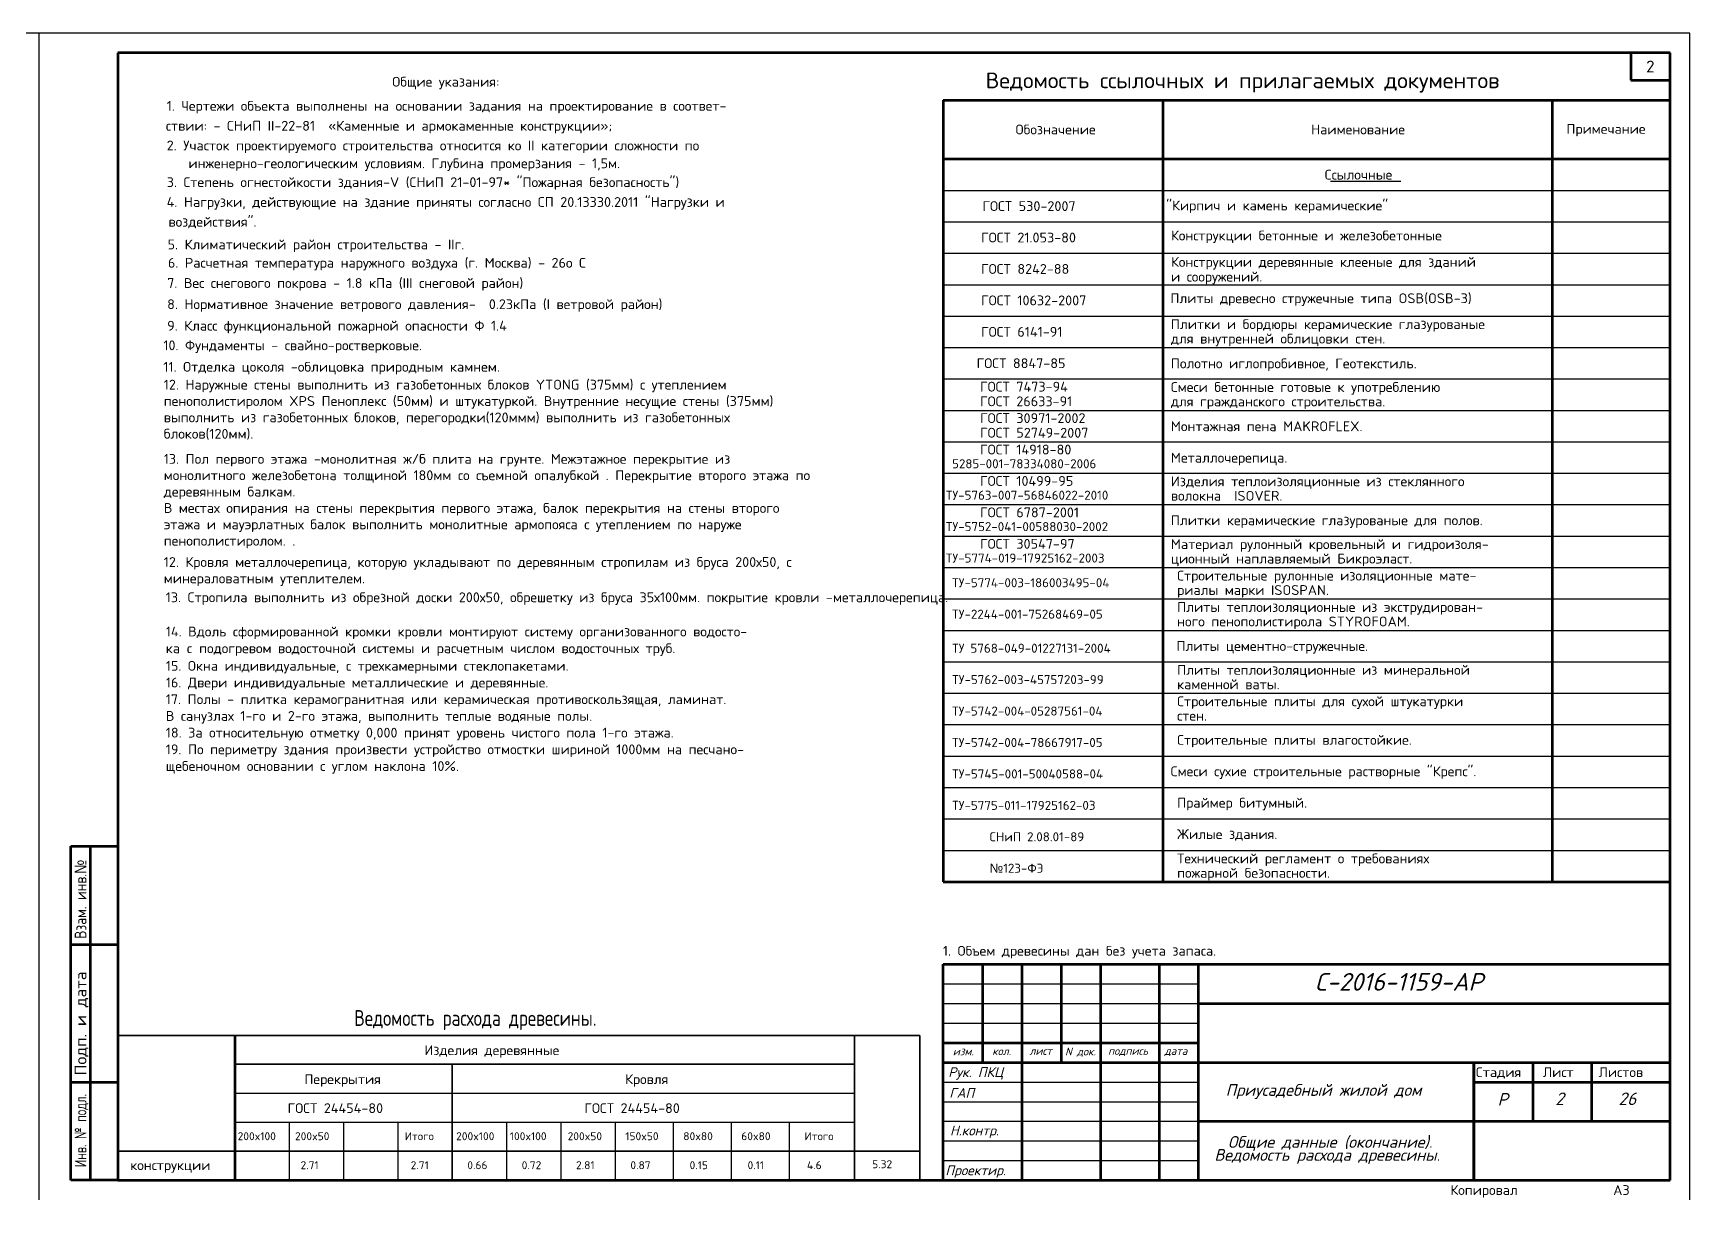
# Model space of a CAD drawing. Extents: x -12289450 to -10763036, y -7834513 to -6150123.
# Drawn here: x -11204386 to -11162228, y -7672261 to -7642561 of the extents above; entities that cross this region are included whole.
import ezdxf

# ---------------------------------------------------------------- set-up
doc = ezdxf.new("R2010")
doc.units = 0
doc.header["$LTSCALE"] = 25
doc.layers.add('Annotation - Text', color=7, linetype='Continuous')
doc.layers.add('ArchiCAD', color=7, linetype='Continuous')
doc.layers.add('Рамка', color=7, linetype='Continuous', lineweight=0)
doc.styles.add('gismo', font='isocpeui.ttf')
doc.styles.add('GOST 2.304', font='cs_gost2304.shx')
doc.styles.get("Standard").update_dxf_attribs({"font": 'arial.ttf'})

msp = doc.modelspace()

# ---------------------------------------------------------------- linework, layer by layer
at = {"linetype": 'Continuous', "lineweight": 25, "ltscale": 75, "extrusion": (0, 1, 0)}
for points, elevation in [([(11204228.5, 0), (11246228.5, 0)], -7642561.3), ([(11162228.5, 0), (11204228.5, 0)], -7642561.2)]:
    msp.add_lwpolyline(points, dxfattribs=dict(at, elevation=elevation))
at = {"linetype": 'Continuous', "lineweight": 25, "ltscale": 75, "extrusion": (1, 0, 0)}
for points, elevation in [([(-7672261.2, 0), (-7642561.2, 0)], -11204228.5), ([(-7672261.2, 0), (-7642561.2, 0)], -11204228.5), ([(-7672261.1, 0), (-7642561.1, 0)], -11162228.5), ([(-7672261.1, 0), (-7642561.1, 0)], -11162228.5)]:
    msp.add_lwpolyline(points, dxfattribs=dict(at, elevation=elevation))
at = {"linetype": 'Continuous', "lineweight": 60, "ltscale": 75, "extrusion": (0, 1, 0)}
for points, elevation in [([(11162728.5, 0), (11202228.5, 0)], -7643061.2), ([(11202228.5, 0), (11162728.5, 0)], -7671761.2)]:
    msp.add_lwpolyline(points, dxfattribs=dict(at, elevation=elevation))
at = {"linetype": 'Continuous', "lineweight": 60, "ltscale": 75, "extrusion": (1, 0, 0)}
for points, elevation in [([(-7643061.3, 0), (-7671761.3, 0)], -11202228.5), ([(-7671761.2, 0), (-7643061.2, 0)], -11162728.5)]:
    msp.add_lwpolyline(points, dxfattribs=dict(at, elevation=elevation))
at = {"linetype": 'Continuous', "lineweight": 60, "ltscale": 100, "extrusion": (1, 0, 0)}
for points, elevation in [([(-7643061.2, 0), (-7643761.2, 0)], -11163728.5), ([(-7643061.2, 0), (-7643761.2, 0)], -11163728.5), ([(-7643761.2, 0), (-7643061.2, 0)], -11162728.5), ([(-7671761.2, 0), (-7666261.2, 0)], -11162728.5)]:
    msp.add_lwpolyline(points, dxfattribs=dict(at, elevation=elevation))
at = {"linetype": 'Continuous', "lineweight": 60, "ltscale": 100, "extrusion": (0, 1, 0)}
for points, elevation in [([(11162728.5, 0), (11163728.5, 0)], -7643061.2), ([(11163728.5, 0), (11162728.5, 0)], -7643761.2), ([(11163728.5, 0), (11162728.5, 0)], -7643761.2), ([(11181228.5, 0), (11162728.5, 0)], -7671761.2)]:
    msp.add_lwpolyline(points, dxfattribs=dict(at, elevation=elevation))
at = {"linetype": 'Continuous', "lineweight": 60, "extrusion": (0, 1, 0)}
for points, elevation in [([(11181228.5, 0), (11162728.5, 0)], -7644264.3), ([(11181228.5, 0), (11162728.5, 0)], -7644264.3), ([(11181228.5, 0), (11162728.5, 0)], -7645764.3), ([(11181228.5, 0), (11162728.5, 0)], -7664164.3), ([(11203428.5, 0), (11202228.5, 0)], -7665761.2), ([(11181228.5, 0), (11162728.5, 0)], -7666261.2), ([(11174728.5, 0), (11162728.5, 0)], -7667261.2), ([(11181228.5, 0), (11174728.5, 0)], -7668261.2), ([(11181228.5, 0), (11162728.5, 0)], -7668761.2), ([(11203428.5, 0), (11202228.5, 0)], -7669261.2), ([(11167728.5, 0), (11162728.5, 0)], -7669261.2), ([(11174728.5, 0), (11162728.5, 0)], -7670261.2), ([(11202228.5, 0), (11203428.5, 0)], -7671761.2)]:
    msp.add_lwpolyline(points, dxfattribs=dict(at, elevation=elevation))
at = {"linetype": 'Continuous', "lineweight": 60, "extrusion": (1, 0, 0)}
for points, elevation in [([(-7644264.3, 0), (-7664164.3, 0)], -11181228.5), ([(-7644264.3, 0), (-7664164.3, 0)], -11181228.5), ([(-7644264.3, 0), (-7664164.3, 0)], -11175641.1), ([(-7644264.3, 0), (-7664164.3, 0)], -11165728.5), ([(-7671761.2, 0), (-7663261.2, 0)], -11203428.5), ([(-7671761.2, 0), (-7663261.2, 0)], -11202928.5), ([(-7671761.2, 0), (-7666261.2, 0)], -11181228.5), ([(-7666261.2, 0), (-7668761.2, 0)], -11180228.5), ([(-7666261.2, 0), (-7671761.2, 0)], -11179228.5), ([(-7666261.2, 0), (-7668761.2, 0)], -11178228.5), ([(-7666261.2, 0), (-7671761.2, 0)], -11177228.5), ([(-7666261.2, 0), (-7671761.2, 0)], -11175728.5), ([(-7671761.2, 0), (-7666262.2, 0)], -11174728.5), ([(-7668073.1, 0), (-7671761.2, 0)], -11199252.3), ([(-7671761.2, 0), (-7668761.2, 0)], -11167728.5), ([(-7668761.2, 0), (-7671761.2, 0)], -11167728.5), ([(-7668761.2, 0), (-7670261.2, 0)], -11166228.5), ([(-7668761.2, 0), (-7670261.2, 0)], -11164728.5)]:
    msp.add_lwpolyline(points, dxfattribs=dict(at, elevation=elevation))
at = {"color": 7, "linetype": 'Continuous', "ltscale": 75, "extrusion": (0, 1, 0), "elevation": -7646327.1}
msp.add_lwpolyline([(11171373.9, 0), (11169583, 0)], dxfattribs=at)
at = {"linetype": 'Continuous', "ltscale": 75, "extrusion": (0, 1, 0)}
for points, elevation in [([(11181228.5, 0), (11162728.5, 0)], -7646564.3), ([(11181228.5, 0), (11162728.5, 0)], -7647364.3), ([(11181228.5, 0), (11162728.5, 0)], -7648164.3), ([(11181228.5, 0), (11162728.5, 0)], -7648964.3), ([(11181228.5, 0), (11162728.5, 0)], -7649764.3), ([(11181228.5, 0), (11162728.5, 0)], -7650564.3), ([(11181228.5, 0), (11162728.5, 0)], -7651364.3), ([(11181228.5, 0), (11162728.5, 0)], -7652164.3), ([(11181228.5, 0), (11162728.5, 0)], -7652964.3), ([(11181228.5, 0), (11162728.5, 0)], -7653764.3), ([(11181228.5, 0), (11162728.5, 0)], -7654564.3), ([(11181228.5, 0), (11162728.5, 0)], -7655364.3), ([(11181228.5, 0), (11162728.5, 0)], -7656164.3), ([(11181228.5, 0), (11162728.5, 0)], -7656964.3), ([(11181228.5, 0), (11162728.5, 0)], -7657764.3), ([(11181228.5, 0), (11162728.5, 0)], -7658564.3), ([(11181228.5, 0), (11162728.5, 0)], -7659364.3), ([(11181228.5, 0), (11162728.5, 0)], -7660164.3), ([(11181228.5, 0), (11162728.5, 0)], -7660964.3), ([(11181228.5, 0), (11162728.5, 0)], -7661764.3), ([(11181228.5, 0), (11162728.5, 0)], -7662564.3), ([(11181228.5, 0), (11162728.5, 0)], -7663364.3), ([(11181228.5, 0), (11162728.5, 0)], -7666261.2), ([(11199231.5, 0), (11183485.6, 0)], -7669548.3), ([(11199252.3, 0), (11183485.6, 0)], -7670285.9)]:
    msp.add_lwpolyline(points, dxfattribs=dict(at, elevation=elevation))
at = {"linetype": 'Continuous', "ltscale": 75, "extrusion": (1, 0, 0)}
for points, elevation in [([(-7649224.3, 0), (-7666261.2, 0)], -11162728.5), ([(-7666447.2, 0), (-7670079.4, 0)], -11202228.5), ([(-7670285.9, 0), (-7671761.2, 0)], -11199252.3), ([(-7670285.9, 0), (-7671761.2, 0)], -11197869.3), ([(-7670285.9, 0), (-7671761.2, 0)], -11196486.2), ([(-7670285.9, 0), (-7671761.2, 0)], -11195103.2), ([(-7670285.9, 0), (-7671761.2, 0)], -11195103.2), ([(-7670285.9, 0), (-7671761.2, 0)], -11192337.1), ([(-7670285.9, 0), (-7671761.2, 0)], -11190954.1), ([(-7670285.9, 0), (-7671761.2, 0)], -11189571), ([(-7670285.9, 0), (-7671761.2, 0)], -11188095.8), ([(-7670285.9, 0), (-7671761.2, 0)], -11186620.5), ([(-7670285.9, 0), (-7671761.2, 0)], -11185145.3)]:
    msp.add_lwpolyline(points, dxfattribs=dict(at, elevation=elevation))
at = {"linetype": 'Continuous', "lineweight": 25, "ltscale": 60, "extrusion": (0, 1, 0), "elevation": -7652164.3}
msp.add_lwpolyline([(11181186.6, 0), (11162728.5, 0)], dxfattribs=at)
at = {"linetype": 'Continuous', "lineweight": 60, "extrusion": (2.42532e-15, -1, 0), "elevation": 7663261.2}
msp.add_lwpolyline([(-11203428.5, 0), (-11202228.5, 0)], dxfattribs=at)
at = {"linetype": 'Continuous', "ltscale": 60, "extrusion": (1, 0, 0), "elevation": -11181228.5}
msp.add_lwpolyline([(-7666261.2, 0), (-7671761.2, 0)], dxfattribs=at)
at = {"linetype": 'Continuous', "lineweight": 25, "extrusion": (0, 1, 0)}
for elevation in [-7666761.2, -7667261.2, -7667761.2, -7669261.2, -7669761.2, -7670261.2, -7670761.2, -7671261.2]:
    msp.add_lwpolyline([(11181228.5, 0), (11174728.5, 0)], dxfattribs=dict(at, elevation=elevation))
at = {"linetype": 'Continuous', "ltscale": 60, "extrusion": (0, 1, 0), "elevation": -7671761.2}
msp.add_lwpolyline([(11202228.5, 0), (11181228.5, 0)], dxfattribs=at)
at = {"layer": 'ArchiCAD', "color": 7, "linetype": 'Continuous', "lineweight": 35, "extrusion": (0, 1, 0)}
for points, elevation in [([(11202228.5, 0), (11181826, 0)], -7668073.1), ([(11199231.5, 0), (11183485.6, 0)], -7668810.7), ([(11202228.5, 0), (11181826, 0)], -7671023.5), ([(11202228.5, 0), (11181826, 0)], -7671761.2)]:
    msp.add_lwpolyline(points, dxfattribs=dict(at, elevation=elevation))
at = {"layer": 'ArchiCAD', "color": 7, "linetype": 'Continuous', "lineweight": 35, "extrusion": (1, 0, 0)}
for points, elevation in [([(-7668073.1, 0), (-7671761.2, 0)], -11183485.6), ([(-7668073.1, 0), (-7671761.2, 0)], -11181826), ([(-7668810.7, 0), (-7671761.2, 0)], -11193720.2)]:
    msp.add_lwpolyline(points, dxfattribs=dict(at, elevation=elevation))
at = {"layer": 'Рамка'}
msp.add_line((-11202228.5, -7658293.3), (-11202228.5, -7661293.3), dxfattribs=at)

# ---------------------------------------------------------------- texts
at = {"insert": (-11163341, -7643261.2), "char_height": 300, "width": 571.429, "attachment_point": 1}
msp.add_mtext('\\Fsimplex.shx;\\W1.0000000000;\\T1.0000000000;\\o\\l2', dxfattribs=at)
at = {"linetype": 'Continuous', "lineweight": 25, "ltscale": 75, "char_height": 250, "attachment_point": 1}
for s, insert, width in [('\\Fsimplex.shx;\\W1.0000000000;\\T1.0000000000;\\o\\l                       Общие указания:', (-11199061.2, -7643673.6), 8619.048), ('{\\Fsimplex|c0;1. \\Fsimplex|c204;Чертежи объекта выполнены на основании задания на проектирование в соответ\\Fsimplex|c0;-}', (-11200986.4, -7644287.7), 19154.762), ('{\\Fsimplex|c204;ствии\\Fsimplex|c0;: - \\Fsimplex|c204;СНиП II-22-81\\Fsimplex|c0;  «\\Fsimplex|c204;Каменные и армокаменные конструкции\\Fsimplex|c0;»;}', (-11201008.3, -7644794.9), 14392.857), ('{\\Fsimplex|c0;2. \\Fsimplex|c204;Участок проектируемого строительства относится ко \\Fsimplex|c0;II \\Fsimplex|c204;категории сложности по }', (-11200986.4, -7645296.3), 23464.286), ('{\\Fsimplex|c204;инженерно\\Fsimplex|c0;-\\Fsimplex|c204;геологическим\\Fsimplex|c0; \\Fsimplex|c204;условиям\\Fsimplex|c0;.\\Fsimplex|c204; Глубина промерзания - 1,5м.}', (-11200435.1, -7645750), 18622.294), ('\\Fsimplex.shx;\\W1.0000000000;\\T1.0000000000;\\o\\l3. Степень огнестойкости здания-V (СНиП 21-01-97* "Пожарная безопасность")', (-11200986.4, -7646230.3), 17059.524), ('{\\Fsimplex|c0;4. \\Fsimplex|c204;Нагрузки\\Fsimplex|c0;, \\Fsimplex|c204;действующие на здание приняты согласно СП \\Fsimplex|c0;20.13330.2011 "\\Fsimplex|c204;Нагрузки и }', (-11200986.4, -7646734.7), 20607.143), ('{\\Fsimplex|c204;воздействия\\Fsimplex|c0;".}', (-11200942.3, -7647239.1), 20607.143), ('{\\Fsimplex|c0;5. \\Fsimplex|c204;Климатический район строительства \\Fsimplex|c0;- II\\Fsimplex|c204;г\\Fsimplex|c0;.}', (-11200963.6, -7647816), 9833.333), ('{\\Fsimplex|c0;6. \\Fsimplex|c204;Расчетная температура наружного воздуха \\Fsimplex|c0;(\\Fsimplex|c204;г\\Fsimplex|c0;. \\Fsimplex|c204;Москва\\Fsimplex|c0;) - 2\\Fsimplex|c204;6о С}', (-11200956.5, -7648282.6), 16312.197), ('{\\Fsimplex|c0;7. \\Fsimplex|c204;Вес снегового покрова\\Fsimplex|c0; - 1.\\Fsimplex|c204;8\\Fsimplex|c0; \\Fsimplex|c204;кПа \\Fsimplex|c0;(III \\Fsimplex|c204;снеговой район\\Fsimplex|c0;) }', (-11200975.1, -7648797.7), 11833.333), ('{\\Fsimplex|c0;8. \\Fsimplex|c204;Нормативное значение ветрового давления\\Fsimplex|c0;-  0.23\\Fsimplex|c204;кПа \\Fsimplex|c0;(I \\Fsimplex|c204;ветровой район\\Fsimplex|c0;)}', (-11200975.1, -7649337.1), 16142.857), ('{\\Fsimplex|c0;9. \\Fsimplex|c204;Класс функциональной пожарной опасности Ф \\Fsimplex|c0;1.4}', (-11200975.1, -7649884), 11119.048), ('{\\Fsimplex|c204;10\\Fsimplex|c0;. \\Fsimplex|c204;Фундаменты - свайно-ростверковые.}', (-11201072.3, -7650383.3), 11119.048), ('{\\Fsimplex|c204;11\\Fsimplex|c0;. \\Fsimplex|c204;Отделка цоколя -облицовка природным камнем.}', (-11201072.3, -7650930.2), 11119.048), ('{\\Fsimplex|c0;1\\Fsimplex|c204;2\\Fsimplex|c0;. \\Fsimplex|c204;Наружные стены выполнить из газобетонных блоков \\Fsimplex|c0;YTONG (375\\Fsimplex|c204;мм) с утеплением  пенополистиролом XPS Пеноплекс\\Fsimplex|c0; (50\\Fsimplex|c204;мм) и штукатуркой\\Fsimplex|c0;.\\Fsimplex|c204; Внутренние несущие стены (\\Fsimplex|c0;375\\Fsimplex|c204;мм) выполнить из газобетонных блоков, перегородки(120ммм) выполнить из газобетонных блоков(120мм).}', (-11201061.5, -7651384.5), 17887.63), ('{\\Fsimplex|c0;1\\Fsimplex|c204;3\\Fsimplex|c0;. \\Fsimplex|c204;Пол первого этажа -монолитная ж/б плита на грунте. Межэтажное перекрытие из монолитного железобетона толщиной \\Fsimplex|c0;180\\Fsimplex|c204;мм со съемной опалубкой . Перекрытие второго этажа по деревянным балкам.\\PВ местах опирания на стены\\Fsimplex|c0; \\Fsimplex|c204;перекрытия первого этажа, балок перекрытия на стены второго этажа и мауэрлатных балок выполнить монолитные армопояса\\Fsimplex|c0; \\Fsimplex|c204;с утеплением по наруже пенополистиролом. . }', (-11201061.5, -7653274.2), 17887.63), ('{\\Fsimplex|c0;12. \\Fsimplex|c204;Кровля металлочерепица, которую укладывают по деревянным стропилам из бруса \\Fsimplex|c0;200\\Fsimplex|c204;х\\Fsimplex|c0;50\\Fsimplex|c204;, с минераловатным утеплителем\\Fsimplex|c0;.\\Fsimplex|c204; }', (-11201061.5, -7655899.6), 19746.632), ('{\\Fsimplex|c0;13. \\Fsimplex|c204;Стропила выполнить из обрезной доски \\Fsimplex|c0;200\\Fsimplex|c204;х\\Fsimplex|c0;50\\Fsimplex|c204;, обрешетку из бруса 35х\\Fsimplex|c0;10\\Fsimplex|c204;0мм\\Fsimplex|c0;. \\Fsimplex|c204;покрытие кровли -металлочерепица.}', (-11201010.1, -7656797.4), 19695.222), ('{\\Fsimplex|c0;14. \\Fsimplex|c204;Вдоль сформированной кромки кровли монтируют систему организованного водосто-}', (-11201010.1, -7657669.7), 21004.531), ('{\\Fsimplex|c204;ка \\Fsimplex|c0;c \\Fsimplex|c204;подогревом водосточной системы\\Fsimplex|c0; \\Fsimplex|c204;и расчетным числом водосточных труб. }', (-11201010.1, -7658094.9), 21004.531), ('{\\Fsimplex|c0;1\\Fsimplex|c204;5\\Fsimplex|c0;. \\Fsimplex|c204;Окна индивидуальные, с трехкамерными стеклопакетами.}', (-11201010.1, -7658542), 21004.531), ('{\\Fsimplex|c204;16. Двери индивидуальные металлические и деревянные.}', (-11201010.1, -7658967.2), 21004.531), ('{\\Fsimplex|c204;17. Полы - плитка керамогранитная или керамическая противоскользящая, ламинат\\Fsimplex|c0;.\\Fsimplex|c204; }', (-11201010.1, -7659392.4), 21004.531), ('{\\Fsimplex|c204;В санузлах 1-го и 2-го этажа, выполнить теплые водяные полы.}', (-11201010.1, -7659817.6), 21004.531), ('{\\Fsimplex|c204;18. За относительную отметку 0,000 принят уровень чистого пола 1-го этажа.}', (-11201010.1, -7660242.8), 21004.531), ('{\\Fsimplex|c204;19. По периметру здания произвести устройство отмостки шириной 1000мм на песчано- }', (-11201010.1, -7660667.9), 21004.531), ('{\\Fsimplex|c204;щебеночном основании с углом наклона 10%.}', (-11201010.1, -7661093.1), 21004.531), ('{\\Fsimplex|c0;1\\Fsimplex|c204;. Объем древесины дан без учета запаса.}', (-11181236.5, -7665796.2), 21004.531), ('\\Fsimplex.shx;\\W1.0000000000;\\T1.0000000000;\\o\\lКопировал', (-11168322.7, -7671886.2), 2297.619), ('\\Fsimplex.shx;\\W1.0000000000;\\T1.0000000000;\\o\\lA3', (-11164178.5, -7671886.2), 738.095)]:
    msp.add_mtext(s, dxfattribs=dict(at, insert=insert, width=width))
at = {"color": 7, "linetype": 'Continuous', "ltscale": 75, "attachment_point": 1}
for s, insert, char_height, width in [('\\Fsimplex.shx;\\W1.0000000000;\\T1.0000000000;\\o\\lВедомость ссылочных и прилагаемых документов', (-11180149.4, -7643564.3), 399.815, 16354.33), ('\\Fsimplex.shx;\\W1.0000000000;\\T1.0000000000;\\o\\lОбозначение', (-11179387, -7644889), 250.472, 2671.704), ('\\Fsimplex.shx;\\W1.0000000000;\\T1.0000000000;\\o\\lНаименование', (-11171868, -7644889), 250.472, 2993.739), ('{\\Fsimplex|c204;Примечание}', (-11165371.5, -7644874.3), 250, 3070.007), ('\\Fsimplex.shx;\\W1.0000000000;\\T1.0000000000;\\o\\lСсылочные', (-11171520, -7646039), 250.472, 2313.886), ('{\\Fsimplex|c204;ГОСТ 530-2007}', (-11180231.5, -7646839), 250.472, 5003.069), ('{\\Fsimplex|c204; \\Fsimplex|c0;"\\Fsimplex|c204;Кирпич и камень керамические\\Fsimplex|c0;"}', (-11175720.8, -7646823.8), 250, 11821.429), ('{\\Fsimplex|c204;ГОСТ \\Fsimplex|c0;21.053-80}', (-11180265.7, -7647639), 250.472, 3590.102), ('{\\Fsimplex|c204;Конструкции бетонные и железобетонные}', (-11175432, -7647588.3), 250, 11821.429), ('{\\Fsimplex|c204;ГОСТ 8242-88}', (-11180265.7, -7648439), 250.472, 3792.865), ('{\\Fsimplex|c204;Конструкции деревянные клееные для зданий}', (-11175432, -7648261.2), 250, 11821.429), ('{\\Fsimplex|c204;и сооружений\\Fsimplex|c0;.}', (-11175432, -7648636.2), 250, 9307.648), ('{\\Fsimplex|c204;ГОСТ \\Fsimplex|c0;10632-2007}', (-11180265.7, -7649239), 250.472, 3590.102), ('{\\Fsimplex|c204;Плиты древесно стружечные типа \\Fsimplex|c0;OSB(OSB-3)}', (-11175447.6, -7649185.2), 250.472, 12311.077), ('{\\Fsimplex|c204;ГОСТ \\Fsimplex|c0;6141\\Fsimplex|c204;-\\Fsimplex|c0;91}', (-11180265.7, -7650039), 250.472, 3590.102), ('{\\Fsimplex|c204;для внутренней облицовки стен\\Fsimplex|c0;.}', (-11175435.4, -7650212.6), 250.472, 12311.077), ('{\\Fsimplex|c204;Плитки и бордюры керамические глазурованые}', (-11175435.4, -7649845.3), 250.472, 12311.077), ('{\\Fsimplex|c204; ГОСТ \\Fsimplex|c0;8847-85}', (-11180544.3, -7650839), 250.472, 5037.274), ('{\\Fsimplex|c204;Полотно иглопробивное, Геотекстиль.}', (-11175435.4, -7650843.9), 250.472, 12311.077), ('{\\Fsimplex|c204;ГОСТ \\Fsimplex|c0;7473-94}', (-11180291.8, -7651435.6), 250.472, 5037.274), ('{\\Fsimplex|c204;Смеси бетонные готовые к употреблению}', (-11175435.4, -7651445.3), 250.472, 12311.077), ('{\\Fsimplex|c204;ГОСТ \\Fsimplex|c0;26633-91}', (-11180291.8, -7651808.5), 250.472, 5037.274), ('{\\Fsimplex|c204;для гражданского строительства\\Fsimplex|c0;.}', (-11175435.4, -7651812.6), 250.472, 12311.077), ('{\\Fsimplex|c204;ГОСТ \\Fsimplex|c0;30971-2002}', (-11180291.8, -7652235.6), 250.472, 5037.274), ('{\\Fsimplex|c204;ГОСТ \\Fsimplex|c0;52749-2007}', (-11180291.8, -7652608.5), 250.472, 5037.274), ('{\\Fsimplex|c204;Монтажная пена М\\Fsimplex|c0;AKROFLEX\\Fsimplex|c204;.}', (-11175435.4, -7652443.9), 250.472, 12311.077), ('{\\Fsimplex|c204;ГОСТ 14918-80}', (-11180291.8, -7653035.6), 250.472, 5037.274), ('{\\Fsimplex|c204;5285-001-78334080-2006}', (-11181003.1, -7653408.5), 230, 5037.274), ('{\\Fsimplex|c204;Металлочерепица.}', (-11175435.4, -7653243.9), 250.472, 12311.077), ('{\\Fsimplex|c204;ГОСТ \\Fsimplex|c0;10499-95}', (-11180291.8, -7653835.6), 250.472, 5037.274), ('{\\Fsimplex|c204;Изделия теплоизоляционные из стеклянного}', (-11175435.4, -7653845.3), 250.472, 12311.077), ('{\\Fsimplex|c204;ТУ-57\\Fsimplex|c0;63\\Fsimplex|c204;-00\\Fsimplex|c0;7\\Fsimplex|c204;-5\\Fsimplex|c0;6846022\\Fsimplex|c204;-20\\Fsimplex|c0;10}', (-11181162, -7654208.5), 230, 5037.274), ('{\\Fsimplex|c204;волокна \\Fsimplex|c0; ISOVER.}', (-11175435.4, -7654212.6), 250.472, 12311.077), ('{\\Fsimplex|c204;ГОСТ \\Fsimplex|c0;6787-2001}', (-11180291.8, -7654635.6), 250.472, 5037.274), ('{\\Fsimplex|c204;Плитки керамические глазурованые\\Fsimplex|c0; \\Fsimplex|c204;для полов.}', (-11175435.4, -7654836.9), 250.472, 12311.077), ('{\\Fsimplex|c204;ТУ-57\\Fsimplex|c0;52\\Fsimplex|c204;-0\\Fsimplex|c0;41\\Fsimplex|c204;-\\Fsimplex|c0;00588030\\Fsimplex|c204;-20\\Fsimplex|c0;02}', (-11181162, -7655008.5), 230, 5037.274), ('{\\Fsimplex|c204;ГОСТ \\Fsimplex|c0;30547-97}', (-11180291.8, -7655435.6), 250.472, 5037.274), ('{\\Fsimplex|c204;Материал рулонный кровельный и гидроизоля-}', (-11175435.4, -7655445.3), 250.472, 12311.077), ('{\\Fsimplex|c204;ТУ-57\\Fsimplex|c0;74\\Fsimplex|c204;-0\\Fsimplex|c0;19\\Fsimplex|c204;-\\Fsimplex|c0;17925162\\Fsimplex|c204;-20\\Fsimplex|c0;03}', (-11181162, -7655808.5), 230, 5037.274), ('{\\Fsimplex|c204;ционный наплавляемый Бикроэласт\\Fsimplex|c0;.}', (-11175435.4, -7655812.6), 250.472, 12311.077), ('{\\Fsimplex|c204;ТУ-57\\Fsimplex|c0;74\\Fsimplex|c204;-0\\Fsimplex|c0;03\\Fsimplex|c204;-\\Fsimplex|c0;186003495\\Fsimplex|c204;-\\Fsimplex|c0;04}', (-11181001.9, -7656436.5), 230, 5037.274), ('{\\Fsimplex|c204;Строительные рулонные изоляционные мате-}', (-11175277, -7656245.3), 250.472, 12311.077), ('{\\Fsimplex|c204;риалы марки \\Fsimplex|c0;ISOSPAN.}', (-11175277, -7656612.6), 250.472, 12311.077), ('{\\Fsimplex|c204;ТУ-\\Fsimplex|c0;2244\\Fsimplex|c204;-0\\Fsimplex|c0;01\\Fsimplex|c204;-\\Fsimplex|c0;75268469\\Fsimplex|c204;-\\Fsimplex|c0;05}', (-11181001.9, -7657236.5), 230, 5037.274), ('{\\Fsimplex|c204;Плиты теплоизоляционные из экструдирован-}', (-11175277, -7657045.3), 250.472, 12311.077), ('{\\Fsimplex|c204;ного пенополистирола \\Fsimplex|c0;STYROFOAM.}', (-11175277, -7657412.6), 250.472, 12311.077), ('{\\Fsimplex|c204;ТУ 5768-049-01227131-2004}', (-11181001.9, -7658103.4), 230, 6602.206), ('{\\Fsimplex|c204;Плиты цементно-стружечные.}', (-11175293.5, -7658036.9), 250.472, 12311.077), ('{\\Fsimplex|c204;Плиты теплоизоляционные из минеральной}', (-11175277, -7658645.3), 250.472, 12311.077), ('{\\Fsimplex|c204;ТУ-57\\Fsimplex|c0;62\\Fsimplex|c204;-0\\Fsimplex|c0;03\\Fsimplex|c204;-\\Fsimplex|c0;45757203\\Fsimplex|c204;-\\Fsimplex|c0;99}', (-11181001.9, -7658903.4), 230, 5037.274), ('{\\Fsimplex|c204;каменной ваты\\Fsimplex|c0;.}', (-11175277, -7659012.6), 250.472, 12311.077), ('{\\Fsimplex|c204;Строительные плиты для сухой штукатурки}', (-11175277, -7659445.3), 250.472, 12311.077), ('{\\Fsimplex|c204;ТУ-57\\Fsimplex|c0;42\\Fsimplex|c204;-0\\Fsimplex|c0;04\\Fsimplex|c204;-\\Fsimplex|c0;05287561\\Fsimplex|c204;-\\Fsimplex|c0;04}', (-11181001.9, -7659703.4), 230, 5037.274), ('{\\Fsimplex|c204;стен\\Fsimplex|c0;.}', (-11175277, -7659812.6), 250.472, 12311.077), ('{\\Fsimplex|c204;ТУ-57\\Fsimplex|c0;42\\Fsimplex|c204;-0\\Fsimplex|c0;04\\Fsimplex|c204;-\\Fsimplex|c0;78667917\\Fsimplex|c204;-\\Fsimplex|c0;05}', (-11181001.9, -7660503.4), 230, 5037.274), ('{\\Fsimplex|c204;Строительные плиты влагостойкие.}', (-11175277, -7660427.3), 250.472, 12311.077), ('{\\Fsimplex|c204;Смеси сухие строительные растворные \\Fsimplex|c0;"\\Fsimplex|c204;Крепс\\Fsimplex|c0;"\\Fsimplex|c204;.}', (-11175440.2, -7661227.3), 250.4722, 12311.077), ('{\\Fsimplex|c204;ТУ-57\\Fsimplex|c0;45\\Fsimplex|c204;-0\\Fsimplex|c0;01\\Fsimplex|c204;-\\Fsimplex|c0;50040588\\Fsimplex|c204;-\\Fsimplex|c0;04}', (-11181001.9, -7661303.4), 230, 5037.274), ('{\\Fsimplex|c204;Праймер битумный.}', (-11175277, -7662027.3), 250.472, 12311.077), ('{\\Fsimplex|c204;ТУ-57\\Fsimplex|c0;75\\Fsimplex|c204;-0\\Fsimplex|c0;11\\Fsimplex|c204;-\\Fsimplex|c0;17925162\\Fsimplex|c204;-\\Fsimplex|c0;03}', (-11181001.9, -7662103.4), 230, 5037.274), ('{\\Fsimplex|c204;Жилые здания.}', (-11175277, -7662827.3), 250.472, 12311.077), ('{\\Fsimplex|c204;СНиП 2.08.01-89}', (-11180046.6, -7662903.4), 230, 5037.274), ('№{\\Fsimplex|c0;123-\\Fsimplex|c204;ФЭ}', (-11180046.6, -7663703.4), 230, 5037.274), ('{\\Fsimplex|c204;Технический регламент о требованиях}', (-11175277, -7663445.3), 250.472, 12311.077), ('{\\Fsimplex|c204;пожарной безопасности\\Fsimplex|c0;.}', (-11175277, -7663812.6), 250.472, 12311.077), ('{\\Fsimplex|c0;200x100}', (-11199181.7, -7670539.5), 202.846, 647.616), ('{\\Fsimplex|c0;200x50}', (-11197722.4, -7670539.5), 202.846, 647.616), ('\\Fsimplex.shx;\\W1.0000000000;\\T1.0000000000;\\o\\lИтого', (-11194929.9, -7670539.5), 202.846, 647.616), ('{\\Fsimplex|c0;200x\\Fsimplex|c204;1\\Fsimplex|c0;00}', (-11193621.8, -7670539.5), 202.846, 647.616), ('{\\Fsimplex|c204;20\\Fsimplex|c0;0x\\Fsimplex|c204;5\\Fsimplex|c0;0}', (-11190785, -7670539.5), 202.846, 647.616), ('{\\Fsimplex|c0;1\\Fsimplex|c204;5\\Fsimplex|c0;0x\\Fsimplex|c204;5\\Fsimplex|c0;0}', (-11189317.5, -7670539.5), 202.846, 647.616), ('{\\Fsimplex|c0;80x80}', (-11187842.2, -7670539.5), 202.846, 647.616), ('{\\Fsimplex|c0;60x80}', (-11186367, -7670539.5), 202.846, 647.616), ('\\Fsimplex.shx;\\W1.0000000000;\\T1.0000000000;\\o\\lИтого', (-11184758.1, -7670539.5), 202.846, 647.616), ('{\\Fsimplex|c0;2.71}', (-11197580.7, -7671277.1), 202.846, 647.616), ('{\\Fsimplex|c204;0\\Fsimplex|c0;.66}', (-11193337.2, -7671277.1), 202.846, 647.616), ('{\\Fsimplex|c204;0\\Fsimplex|c0;.72}', (-11191954.2, -7671277.1), 202.846, 647.616), ('{\\Fsimplex|c0;2.81}', (-11190571.2, -7671277.1), 202.846, 647.616), ('{\\Fsimplex|c204;0\\Fsimplex|c0;.87}', (-11189188.1, -7671277.1), 202.846, 647.616), ('{\\Fsimplex|c0;0.15}', (-11187681.4, -7671277.1), 202.846, 647.616), ('{\\Fsimplex|c0;0.11}', (-11186206.2, -7671277.1), 202.846, 647.616)]:
    msp.add_mtext(s, dxfattribs=dict(at, insert=insert, char_height=char_height, width=width))
at = {"linetype": 'Continuous', "lineweight": 25, "char_height": 300, "attachment_point": 1, "rotation": 90}
for s, insert, width in [('{\\Fsimplex|c204;\\W0.8;Взам\\Fsimplex|c0;. \\Fsimplex|c204;инв\\Fsimplex|c0;.\\fArial|b0|i0|c204|p34;№}', (-11203328.5, -7665617), 2571.429), ('\\Fsimplex.shx;\\W1.0000000000;\\T1.0000000000;\\o\\lПодп. и дата', (-11203328.5, -7669093.7), 3614.286), ('\\Fsimplex.shx;\\W0.7000000000;\\T1.0000000000;\\o\\lИнв. № подл.', (-11203328.5, -7671428.8), 2250)]:
    msp.add_mtext(s, dxfattribs=dict(at, insert=insert, width=width))
at = {"color": 7, "linetype": 'Continuous', "ltscale": 75, "char_height": 250, "width": 4017.413, "attachment_point": 1, "style": 'GOST 2.304'}
for s, insert in [('{\\Fsimplex|c204;Изделия деревянные}', (-11194430.4, -7668326.6)), ('{\\Fsimplex|c204;Перекрытия}', (-11197484.9, -7669064.2)), ('{\\Fsimplex|c204;Кровля}', (-11189322.6, -7669064.2)), ('{\\Fsimplex|c204;ГОСТ 24454-80}', (-11197911, -7669801.6)), ('{\\Fsimplex|c204;ГОСТ 24454-80}', (-11190360.6, -7669801.6)), ('{\\Fsimplex|c204;конструкции}', (-11201915.2, -7671253.3))]:
    msp.add_mtext(s, dxfattribs=dict(at, insert=insert))
at = {"linetype": 'Continuous', "lineweight": 25, "char_height": 250, "attachment_point": 1}
for s, insert, width in [('\\Fsimplex.shx;\\W1.0000000000;\\T1.0000000000;\\o\\lСтадия', (-11167672.4, -7668886.2), 1726.19), ('\\Fsimplex.shx;\\W1.0000000000;\\T1.0000000000;\\o\\lЛист', (-11165970.3, -7668886.2), 1297.619), ('\\Fsimplex.shx;\\W1.0000000000;\\T1.0000000000;\\o\\lЛистов', (-11164550.3, -7668886.2), 1750)]:
    msp.add_mtext(s, dxfattribs=dict(at, insert=insert, width=width))
at = {"color": 7, "linetype": 'Continuous', "ltscale": 75, "insert": (-11192255.4, -7670539.5), "char_height": 202.846, "attachment_point": 1}
msp.add_mtext('{\\Fsimplex|c0;100x100}', dxfattribs=at)
at = {"color": 7, "linetype": 'Continuous', "lineweight": 30, "ltscale": 75, "char_height": 202.846, "width": 647.616, "attachment_point": 1}
for s, insert in [('{\\Fsimplex|c0;2.71}', (-11194778.4, -7671277.1)), ('{\\Fsimplex|c0;4.6}', (-11184695.4, -7671277.1)), ('{\\Fsimplex|c0;5.32}', (-11183035.8, -7671252.2))]:
    msp.add_mtext(s, dxfattribs=dict(at, insert=insert))
at = {"layer": 'Annotation - Text', "color": 0, "lineweight": 25, "style": 'gismo'}
for s, height, p in [('С-2016-1159-АР', 450, (-11171766.9, -7666936.2)), ('изм.', 200, (-11180983.9, -7668581.5)), ('кол.', 200, (-11179979.2, -7668576.1)), ('лист', 200, (-11179034.8, -7668570.6)), ('N док.', 200, (-11178127.1, -7668584.2)), ('подпись', 200, (-11177032.2, -7668569.1)), ('дата', 200, (-11175596.7, -7668570.1)), ('Рук. ПКЦ', 250, (-11181099.6, -7669134.6)), ('ГАП', 250, (-11181072.7, -7669661.8)), ('Приусадебный жилой дом', 300, (-11174040.4, -7669614.1)), ('Р', 320.7, (-11167122.6, -7669861.9)), ('2', 320.7, (-11165651.5, -7669848.1)), ('26', 320.66, (-11164043.4, -7669848.1)), ('Н.контр.', 250, (-11181054.6, -7670620.3)), ('Общие данные (окончание).', 300, (-11173983.3, -7670936.2)), ('Ведомость расхода древесины. ', 300, (-11174328, -7671266.7)), ('Проектир.', 250, (-11181172.5, -7671633.9))]:
    msp.add_text(s, height=height, dxfattribs=at).set_placement(p)
at = {"layer": 'Annotation - Text', "color": 0, "lineweight": 25, "insert": (-11196216.4, -7667685.5), "char_height": 400, "width": 15170.044, "attachment_point": 4, "style": 'GOST 2.304'}
msp.add_mtext('Ведомость расхода древесины.', dxfattribs=at)

doc.saveas('drawing.dxf')
